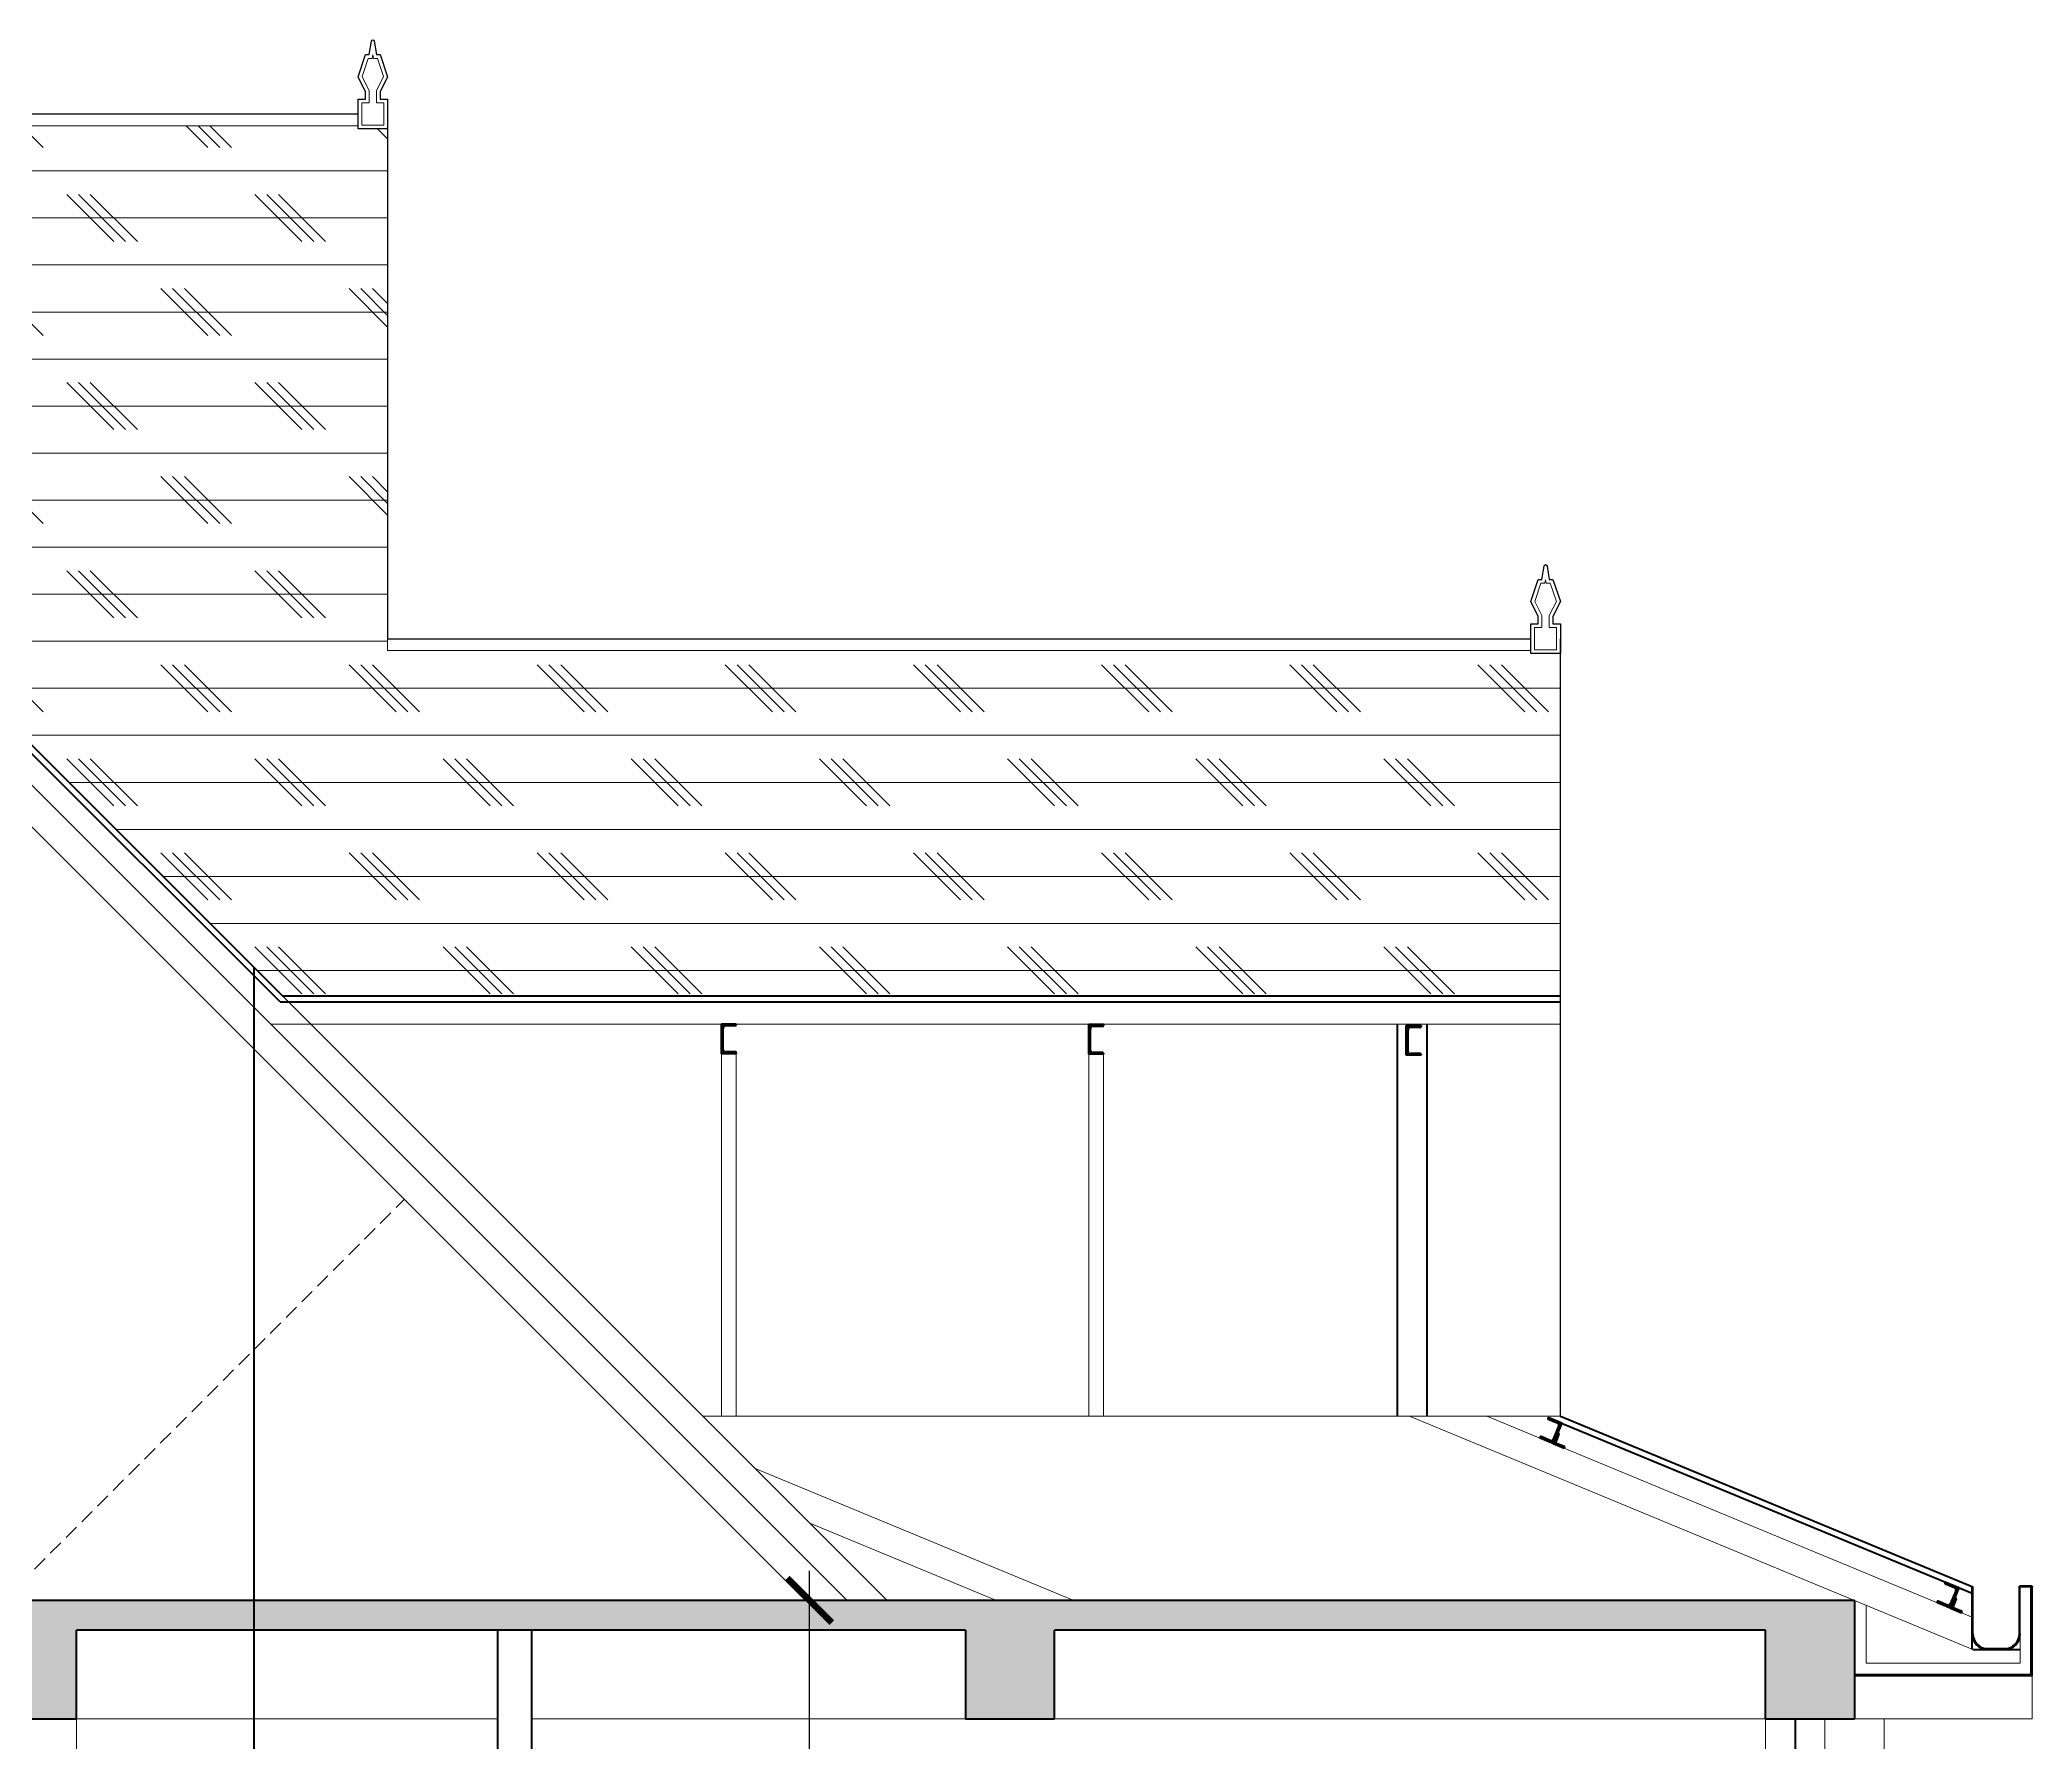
# Model space of a CAD drawing. Header units: millimetres. Extents: x -43527 to -16485, y 19062 to 36467.
# Drawn here: x -17853 to -17181, y 20377 to 20952 of the extents above; entities that cross this region are included whole.
import ezdxf

# ---------------------------------------------------------------- set-up
doc = ezdxf.new("R2010")
doc.units = ezdxf.units.MM
doc.header["$LTSCALE"] = 10
doc.header["$PDMODE"] = 35
doc.linetypes.add('DASHED', pattern=[0.75, 0.5, -0.25])
for name, color, linetype, lineweight in [('elevation', 2, 'Continuous', 20), ('projection', 181, 'DASHED', 13), ('ROOF', 3, 'Continuous', 25), ('SEC.', 140, 'Continuous', 40), ('TEXT', 6, 'Continuous', 25), ('THI.', 5, 'Continuous', 60), ('THIN', 241, 'Continuous', 5), ('THIN-2', 54, 'Continuous', 9), ('WALL', 4, 'Continuous', 40)]:
    doc.layers.add(name, color=color, linetype=linetype, lineweight=lineweight)
doc.styles.get("Standard").update_dxf_attribs({"font": 'arial.ttf', "height": 18})
doc.dimstyles.new('ISO-25', dxfattribs={"dimtxt": 2.5, "dimasz": 15, "dimexe": 10, "dimexo": 30, "dimgap": 5, "dimtad": 1, "dimdsep": 46, "dimtxsty": 'Standard', "dimblk": 'ARCHTICK', "dimcen": 2.5, "dimdle": 10, "dimadec": 1, "dimazin": 0, "dimtfac": 1, "dimtmove": 0, "dimatfit": 3, "dimldrblk": 'OPEN90', "dimfxl": 1, "dimarcsym": 0})

# ---------------------------------------------------------------- blocks, each defined once
blk = doc.blocks.new('_ArchTick')
at = {"color": 0, "linetype": 'ByBlock', "const_width": 0.15}
blk.add_lwpolyline([(-0.5, -0.5), (0.5, 0.5)], dxfattribs=at)
blk = doc.blocks.new('*D244')
at = {"layer": 'Defpoints', "color": 0, "transparency": 16777216}
for p in [(-17619.32, 20424.88), (-17593.64, 20424.88), (-17657.86, 20169.88)]:
    blk.add_point(p, dxfattribs=at)
at = {"layer": 'TEXT', "color": 0, "lineweight": -2, "transparency": 16777216}
for p, q in [((-17593.64, 20159.88), (-17593.64, 20434.88)), ((-17589.32, 20424.88), (-17583.64, 20424.88)), ((-17627.86, 20169.88), (-17583.64, 20169.88))]:
    blk.add_line(p, q, dxfattribs=at)
at = {"layer": 'TEXT', "color": 0, "lineweight": -2, "transparency": 16777216, "xscale": 15, "yscale": 15, "zscale": 15}
for p, rotation in [((-17593.64, 20424.88), 90), ((-17593.64, 20169.88), 270)]:
    blk.add_blockref('_ArchTick', p, dxfattribs=dict(at, rotation=rotation))
at = {"layer": 'TEXT', "color": 0, "transparency": 16777216, "insert": (-17607.83, 20297.38), "char_height": 18, "attachment_point": 5, "rotation": 90}
blk.add_mtext('255', dxfattribs=at)
blk = doc.blocks.new('_Open90')
at = {"color": 0, "linetype": 'ByBlock', "lineweight": -2}
for p, q in [((-0.5, 0.5), (0, 0)), ((0, 0), (-1, 0)), ((0, 0), (-0.5, -0.5))]:
    blk.add_line(p, q, dxfattribs=at)

msp = doc.modelspace()

# ---------------------------------------------------------------- hatches: boundary and pattern name
at = {"layer": 'SEC.'}
h = msp.add_hatch(dxfattribs=at)
h.set_pattern_fill('AR-CONC', color=256, scale=0.1, style=0)
h.set_pattern_definition([(50, (197.594, 0), (18.218467, -1.5939086), [1.905, -20.955]), (355, (197.594, 0), (-3.524283, 19.105664), [1.524, -16.764]), (100.451, (199.112, -0.133), (14.69425, 17.511669), [1.619, -17.809]), (46.1842, (197.594, 5.08), (27.107904, -4.204233), [2.8575, -31.4325]), (96.6356, (199.853, 4.73), (23.740423, 24.742556), [2.4285, -26.7135]), (351.184, (197.594, 5.08), (23.74046, 24.742512), [2.286, -25.146]), (21, (200.134, 3.81), (15.161488, -10.226552), [1.905, -20.955]), (326, (200.134, 3.81), (6.180203, 18.418797), [1.524, -16.764]), (71.4514, (201.398, 2.958), (21.341649, 8.192286), [1.619, -17.809]), (37.5, (197.594, 0), (0.3088603, 8.4555039), [0, -16.5608, 0, -17.018, 0, -16.8275]), (7.5, (197.594, 0), (6.6819663, 10.0180575), [0, -9.7028, 0, -16.1798, 0, -6.4135]), (327.5, (191.93, 0), (13.5590595, -0.5728744), [0, -6.35, 0, -19.812, 0, -26.289]), (317.5, (189.39, 0), (14.812918, 2.542649), [0, -8.255, 0, -13.1572, 0, -18.669])])
h.paths.add_polyline_path([(-17511.038, 20414.883), (-17271.038, 20414.883), (-17271.038, 20384.883), (-17241.038, 20384.883), (-17241.038, 20424.883), (-17781.038, 20424.883), (-17781.038, 20414.883), (-17541.038, 20414.883), (-17541.038, 20384.883), (-17511.038, 20384.883)])
h.paths.add_polyline_path([(-17871.038, 20414.883), (-17871.038, 20384.883), (-17841.038, 20384.883), (-17841.038, 20414.883), (-17781.038, 20414.883), (-17781.038, 20424.883), (-18201.038, 20424.883), (-18201.038, 20384.883), (-18171.038, 20384.883), (-18171.038, 20414.883)])
at = {"layer": 'THIN'}
h = msp.add_hatch(dxfattribs=at)
h.set_pattern_fill('CORK', color=256, scale=5, style=0)
h.set_pattern_definition([(0, (197.594, 0), (0, 15.875), []), (135, (205.53, -7.938), (-31.750014, -31.750014), [22.45065, -22.45065]), (135, (209.5, -7.938), (-31.750014, -31.750014), [22.45065, -22.45065]), (135, (213.47, -7.938), (-31.750014, -31.750014), [22.45065, -22.45065])])
h.paths.add_polyline_path([(-18846.038, 20922.647), (-18846.038, 20906.647, -0.4142136), (-18845.538, 20906.147), (-18844.788, 20901.647), (-18843.538, 20901.647), (-18841.038, 20894.147), (-18843.538, 20889.147), (-18843.538, 20886.647), (-18841.038, 20886.647), (-18841.038, 20876.647), (-18675.038, 20710.647), (-18675.038, 20680.647), (-18705.038, 20680.647), (-18705.038, 20602.647), (-18705.038, 20579.147), (-18521.038, 20579.147), (-18521.038, 20584.147), (-18518.538, 20584.147), (-18518.538, 20586.647), (-18521.038, 20591.647), (-18518.538, 20599.147), (-18517.288, 20599.147), (-18516.538, 20603.647, -1), (-18515.538, 20603.647), (-18514.788, 20599.147), (-18513.538, 20599.147), (-18511.038, 20591.647), (-18513.538, 20586.647), (-18513.538, 20584.147), (-18511.038, 20584.147), (-18511.038, 20579.147), (-18327.038, 20579.147), (-18327.038, 20602.647), (-18327.038, 20680.647), (-18357.038, 20680.647), (-18357.038, 20710.647), (-18191.038, 20876.647), (-18191.038, 20886.647), (-18188.538, 20886.647), (-18188.538, 20889.147), (-18191.038, 20894.147), (-18188.538, 20901.647), (-18187.288, 20901.647), (-18186.538, 20906.147, -0.4142136), (-18186.038, 20906.647), (-18185.285, 20922.647)])
h.paths.add_polyline_path([(-18185.285, 20922.647), (-18186.038, 20906.647, -0.4142136), (-18185.538, 20906.147), (-18184.788, 20901.647), (-18183.538, 20901.647), (-18181.038, 20894.147), (-18183.538, 20889.147), (-18183.538, 20886.647), (-18181.038, 20886.647), (-18181.038, 20876.647), (-18015.038, 20710.647), (-18015.038, 20680.647), (-18045.038, 20680.647), (-18045.038, 20602.647), (-18045.038, 20579.147), (-18009.862, 20579.147), (-17865.805, 20723.203), (-17771.519, 20628.917), (-17340.269, 20628.917), (-17340.269, 20744.515), (-17350.269, 20744.515), (-17350.269, 20745.515), (-17736.038, 20745.515), (-17736.038, 20749.515), (-17736.038, 20921.647), (-17746.038, 20921.647), (-17746.038, 20922.647)])
h.paths.add_polyline_path([(-18511.038, 20579.147), (-18511.038, 20575.775), (-18423.906, 20517.015), (-18071.994, 20517.015), (-18009.862, 20579.147)])
at = {"layer": 'THIN-2'}
h = msp.add_hatch(dxfattribs=at)
h.set_pattern_fill('STEEL', color=256, scale=0.2, style=0)
h.set_pattern_definition([(45, (11800.10025, 10222.3601), (-0.449012806, 0.449012806), []), (45, (11800.10025, 10222.6776), (-0.449012806, 0.449012806), [])])
h.paths.add_polyline_path([(-17618.676, 20610.015, -0.4129074), (-17618.376, 20609.717), (-17618.375, 20609.417), (-17623.375, 20609.417), (-17623.375, 20619.417), (-17618.409, 20619.417), (-17618.407, 20619.117, -0.4168294), (-17618.709, 20618.815), (-17622.051, 20618.815, 0.4797847), (-17622.781, 20617.867), (-17622.781, 20610.752, 0.47248), (-17621.877, 20610.015)])
h = msp.add_hatch(dxfattribs=at)
h.set_pattern_fill('STEEL', color=256, scale=0.2, style=0)
h.set_pattern_definition([(45, (11924.026, 10222.2013), (-0.449012806, 0.449012806), []), (45, (11924.026, 10222.5188), (-0.449012806, 0.449012806), [])])
h.paths.add_polyline_path([(-17494.751, 20609.857, -0.4129074), (-17494.451, 20609.558), (-17494.449, 20609.258), (-17499.449, 20609.258), (-17499.449, 20619.258), (-17494.483, 20619.258), (-17494.481, 20618.958, -0.4168294), (-17494.783, 20618.657), (-17498.125, 20618.657, 0.4797847), (-17498.855, 20617.708), (-17498.855, 20610.593, 0.47248), (-17497.951, 20609.857)])
h = msp.add_hatch(dxfattribs=at)
h.set_pattern_fill('STEEL', color=256, scale=0.2, style=0)
h.set_pattern_definition([(45, (12031.21525, 10221.8449), (-0.449012806, 0.449012806), []), (45, (12031.21525, 10222.1624), (-0.449012806, 0.449012806), [])])
h.paths.add_polyline_path([(-17387.561, 20609.5, -0.4129074), (-17387.261, 20609.202), (-17387.26, 20608.902), (-17392.26, 20608.902), (-17392.26, 20618.902), (-17387.294, 20618.902), (-17387.292, 20618.602, -0.4168294), (-17387.594, 20618.3), (-17390.936, 20618.3, 0.4797847), (-17391.666, 20617.352), (-17391.666, 20610.237, 0.47248), (-17390.762, 20609.5)])
at = {"layer": 'WALL'}
h = msp.add_hatch(dxfattribs=at)
h.set_pattern_fill('STEEL', color=256, scale=0.15, angle=142.24438, style=0)
h.set_pattern_definition([(202.24438, (-35267.1081, 31679.64514), (0.180288167, -0.440806351), []), (202.24438, (-35267.2002, 31679.42555), (0.180288167, -0.440806351), [])])
h.paths.add_polyline_path([(-17339.758, 20484.716), (-17344.368, 20486.65), (-17344.484, 20486.373, 0.4142136), (-17344.324, 20485.98), (-17341.239, 20484.687, -0.4142136), (-17340.835, 20483.698), (-17342.688, 20479.281, -0.4142136), (-17343.676, 20478.877), (-17346.761, 20480.171, 0.4142136), (-17347.153, 20480.01), (-17347.269, 20479.734), (-17342.659, 20477.8)])
h = msp.add_hatch(dxfattribs=at)
h.set_pattern_fill('STEEL', color=256, scale=0.15, angle=8.238816, style=0)
h.set_pattern_definition([(23.2388155, (769.1682, 9604.5597), (-0.187911341, 0.437611004), []), (23.2388155, (769.25647, 9604.78084), (-0.187911341, 0.437611004), [])])
h.paths.add_polyline_path([(-17341.768, 20478.413), (-17340.73, 20481.013, 0.4241862), (-17340.906, 20481.407, -0.0084823), (-17340.897, 20481.403), (-17341.176, 20481.515), (-17342.659, 20477.8), (-17338.944, 20476.317), (-17338.832, 20476.595, 0.4142136), (-17339, 20476.985), (-17341.6, 20478.023, -0.4142136)])
h = msp.add_hatch(dxfattribs=at)
h.set_pattern_fill('STEEL', color=256, scale=0.15, angle=142.24438, style=0)
h.set_pattern_definition([(202.24438, (-35133.07843, 31624.0724), (0.180288167, -0.440806351), []), (202.24438, (-35133.17054, 31623.8528), (0.180288167, -0.440806351), [])])
h.paths.add_polyline_path([(-17205.728, 20429.143), (-17210.339, 20431.077), (-17210.455, 20430.8, 0.4142136), (-17210.294, 20430.408), (-17207.209, 20429.114, -0.4142136), (-17206.805, 20428.126), (-17208.658, 20423.708, -0.4142136), (-17209.646, 20423.304), (-17212.731, 20424.598, 0.4142136), (-17213.124, 20424.438), (-17213.24, 20424.161), (-17208.629, 20422.227)])
h = msp.add_hatch(dxfattribs=at)
h.set_pattern_fill('STEEL', color=256, scale=0.15, angle=8.238816, style=0)
h.set_pattern_definition([(23.2388155, (903.19787, 9548.98695), (-0.187911341, 0.437611004), []), (23.2388155, (903.28615, 9549.2081), (-0.187911341, 0.437611004), [])])
h.paths.add_polyline_path([(-17207.738, 20422.84), (-17206.7, 20425.441, 0.4241862), (-17206.877, 20425.834, -0.0084823), (-17206.867, 20425.831), (-17207.146, 20425.942), (-17208.629, 20422.227), (-17204.914, 20420.744), (-17204.803, 20421.023, 0.4142136), (-17204.97, 20421.412), (-17207.571, 20422.45, -0.4142136)])

# ---------------------------------------------------------------- linework, layer by layer
at = {"layer": 'elevation'}
for p, q in [((-17580.92, 20424.883), (-17865.805, 20709.768)), ((-17595.062, 20424.883), (-17865.805, 20695.626)), ((-17567.485, 20424.883), (-17771.519, 20628.917)), ((-17775.454, 20619.417), (-17340.269, 20619.417)), ((-17623.375, 20609.417), (-17623.375, 20487.092)), ((-17618.375, 20609.417), (-17618.375, 20487.092)), ((-17499.449, 20609.258), (-17499.449, 20487.092)), ((-17494.449, 20609.258), (-17494.449, 20487.092)), ((-17340.269, 20487.092), (-17629.804, 20487.092)), ((-17391.225, 20487.092), (-17201.038, 20408.314)), ((-17365.093, 20487.092), (-17201.038, 20419.138)), ((-17612.063, 20469.461), (-17504.442, 20424.883)), ((-17593.586, 20450.984), (-17530.573, 20424.883)), ((-17185.038, 20403.721), (-17185.038, 20429.421)), ((-17237.038, 20423.226), (-17237.038, 20403.721)), ((-17185.038, 20403.721), (-17237.038, 20403.721)), ((-17181.038, 20399.421), (-17181.038, 20384.883)), ((-17841.038, 20169.883), (-17841.038, 20384.883)), ((-17699.024, 20384.883), (-17841.038, 20384.883)), ((-17541.038, 20384.883), (-17687.524, 20384.883)), ((-17271.038, 20384.883), (-17511.038, 20384.883)), ((-17271.038, 20384.883), (-17271.038, 20244.883)), ((-17251.038, 20384.883), (-17251.038, 20244.883)), ((-17241.038, 20384.883), (-17181.038, 20384.883)), ((-17231.038, 20319.043), (-17231.038, 20384.883))]:
    msp.add_line(p, q, dxfattribs=at)
for points in [[(-17741.229, 20945.397), (-17741.038, 20946.544), (-17740.847, 20945.397), (-17739.439, 20945.397), (-17737.387, 20939.243), (-17739.788, 20934.442), (-17739.788, 20930.397), (-17737.288, 20930.397), (-17737.288, 20922.897), (-17744.788, 20922.897), (-17744.788, 20930.397), (-17742.288, 20930.397), (-17742.288, 20934.442), (-17744.688, 20939.243), (-17742.637, 20945.397)], [(-17345.46, 20768.265), (-17345.269, 20769.412), (-17345.078, 20768.265), (-17343.67, 20768.265), (-17341.618, 20762.111), (-17344.019, 20757.31), (-17344.019, 20753.265), (-17341.519, 20753.265), (-17341.519, 20745.765), (-17349.019, 20745.765), (-17349.019, 20753.265), (-17346.519, 20753.265), (-17346.519, 20757.31), (-17348.919, 20762.111), (-17346.868, 20768.265)]]:
    msp.add_lwpolyline(points, close=True, dxfattribs=at)
at = {"layer": 'projection'}
msp.add_line((-17865.805, 20424.883), (-17730.434, 20560.255), dxfattribs=at)
at = {"layer": 'ROOF'}
for p, q in [((-19286.038, 20926.647), (-17746.038, 20926.647)), ((-17736.038, 20926.647), (-17736.038, 20749.515)), ((-17736.038, 20749.515), (-17350.269, 20749.515)), ((-17340.269, 20487.092), (-17340.269, 20749.515))]:
    msp.add_line(p, q, dxfattribs=at)
for points in [[(-17746.038, 20931.647), (-17743.538, 20931.647), (-17743.538, 20934.147), (-17746.038, 20939.147), (-17743.538, 20946.647), (-17742.288, 20946.647), (-17741.538, 20951.147, -1), (-17740.538, 20951.147), (-17739.788, 20946.647), (-17738.538, 20946.647), (-17736.038, 20939.147), (-17738.538, 20934.147), (-17738.538, 20931.647), (-17736.038, 20931.647), (-17736.038, 20921.647), (-17746.038, 20921.647), (-17746.038, 20931.647)], [(-17350.269, 20754.515), (-17347.769, 20754.515), (-17347.769, 20757.015), (-17350.269, 20762.015), (-17347.769, 20769.515), (-17346.519, 20769.515), (-17345.769, 20774.015, -1), (-17344.769, 20774.015), (-17344.019, 20769.515), (-17342.769, 20769.515), (-17340.269, 20762.015), (-17342.769, 20757.015), (-17342.769, 20754.515), (-17340.269, 20754.515), (-17340.269, 20744.515), (-17350.269, 20744.515), (-17350.269, 20754.515)]]:
    msp.add_lwpolyline(points, format="xyb", dxfattribs=at)
at = {"layer": 'SEC.'}
for p, q in [((-17865.805, 20723.203), (-17771.519, 20628.917)), ((-17772.347, 20626.917), (-17865.805, 20720.375)), ((-17771.519, 20628.917), (-17340.269, 20628.917)), ((-17772.347, 20626.917), (-17340.269, 20626.917)), ((-17395.269, 20487.092), (-17395.269, 20619.417)), ((-17385.269, 20487.092), (-17385.269, 20619.417)), ((-17340.666, 20485.092), (-17201.338, 20427.381)), ((-17340.269, 20487.092), (-17201.038, 20429.421)), ((-17201.338, 20408.314), (-17201.338, 20429.421)), ((-17201.038, 20413.614), (-17201.038, 20429.421)), ((-17185.338, 20413.614), (-17185.338, 20429.721)), ((-17181.038, 20429.721), (-17185.338, 20429.721)), ((-17181.038, 20429.421), (-17185.038, 20429.421)), ((-17181.338, 20399.721), (-17181.338, 20429.421)), ((-17181.038, 20429.721), (-17181.038, 20429.421)), ((-17181.038, 20399.421), (-17181.038, 20429.421)), ((-17241.038, 20424.883), (-18201.038, 20424.883)), ((-17241.038, 20424.883), (-17241.038, 20384.883)), ((-17841.038, 20384.883), (-17841.038, 20414.883)), ((-17541.038, 20414.883), (-17841.038, 20414.883)), ((-17541.038, 20414.883), (-17541.038, 20384.883)), ((-17271.038, 20414.883), (-17511.038, 20414.883)), ((-17511.038, 20384.883), (-17511.038, 20414.883)), ((-17271.038, 20384.883), (-17271.038, 20414.883)), ((-17201.038, 20408.314), (-17185.038, 20408.314)), ((-17196.038, 20408.614), (-17190.338, 20408.614)), ((-17181.338, 20399.721), (-17241.038, 20399.721)), ((-17181.038, 20399.421), (-17241.038, 20399.421)), ((-17871.038, 20384.883), (-17841.038, 20384.883)), ((-17541.038, 20384.883), (-17511.038, 20384.883)), ((-17271.038, 20384.883), (-17251.038, 20384.883)), ((-17271.038, 20384.883), (-17241.038, 20384.883))]:
    msp.add_line(p, q, dxfattribs=at)
for centre, radius, start, end in [((-17196.038, 20413.614), 5.3, 180, 270), ((-17196.038, 20413.614), 5, 180, 270), ((-17190.338, 20413.614), 5.3, 270, 0), ((-17190.338, 20413.614), 5, 270, 0)]:
    msp.add_arc(centre, radius, start, end, dxfattribs=at)
at = {"layer": 'THI.'}
msp.add_line((-17261.038, 20384.883), (-17261.038, 20244.883), dxfattribs=at)
at = {"layer": 'THIN-2'}
for p, q in [((-19286.038, 20922.647), (-17746.038, 20922.647)), ((-17736.038, 20749.515), (-17736.038, 20745.515)), ((-17736.038, 20745.515), (-17350.269, 20745.515))]:
    msp.add_line(p, q, dxfattribs=at)
at = {"layer": 'WALL'}
for p, q in [((-17781.038, 19524.883), (-17781.038, 20638.436)), ((-17623.375, 20609.417), (-17623.375, 20619.417)), ((-17618.409, 20619.417), (-17623.375, 20619.417)), ((-17622.781, 20610.752), (-17622.781, 20617.867)), ((-17618.706, 20618.815), (-17622.051, 20618.815)), ((-17618.409, 20619.417), (-17618.407, 20619.117)), ((-17494.483, 20619.258), (-17499.449, 20619.258)), ((-17499.449, 20609.258), (-17499.449, 20619.258)), ((-17498.855, 20610.593), (-17498.855, 20617.708)), ((-17494.78, 20618.657), (-17498.125, 20618.657)), ((-17494.483, 20619.258), (-17494.481, 20618.958)), ((-17392.26, 20608.902), (-17392.26, 20618.902)), ((-17387.294, 20618.902), (-17392.26, 20618.902)), ((-17391.666, 20610.237), (-17391.666, 20617.352)), ((-17387.591, 20618.3), (-17390.936, 20618.3)), ((-17387.294, 20618.902), (-17387.292, 20618.602)), ((-17618.375, 20609.417), (-17623.375, 20609.417)), ((-17618.676, 20610.015), (-17621.877, 20610.015)), ((-17618.376, 20609.717), (-17618.375, 20609.417)), ((-17494.449, 20609.258), (-17499.449, 20609.258)), ((-17494.751, 20609.857), (-17497.951, 20609.857)), ((-17494.451, 20609.558), (-17494.449, 20609.258)), ((-17387.26, 20608.902), (-17392.26, 20608.902)), ((-17387.561, 20609.5), (-17390.762, 20609.5)), ((-17387.261, 20609.202), (-17387.26, 20608.902)), ((-17344.368, 20486.65), (-17344.484, 20486.373)), ((-17339.758, 20484.716), (-17344.368, 20486.65)), ((-17341.239, 20484.687), (-17344.324, 20485.98)), ((-17340.835, 20483.698), (-17342.688, 20479.281)), ((-17339.758, 20484.716), (-17342.659, 20477.8)), ((-17341.176, 20481.515), (-17342.659, 20477.8)), ((-17340.73, 20481.013), (-17341.768, 20478.413)), ((-17341.176, 20481.515), (-17340.897, 20481.403)), ((-17342.659, 20477.8), (-17347.269, 20479.734)), ((-17343.676, 20478.877), (-17346.761, 20480.171)), ((-17342.659, 20477.8), (-17338.944, 20476.317)), ((-17341.6, 20478.023), (-17339, 20476.985)), ((-17338.832, 20476.595), (-17338.944, 20476.317)), ((-17210.339, 20431.077), (-17210.455, 20430.8)), ((-17205.728, 20429.143), (-17210.339, 20431.077)), ((-17207.209, 20429.114), (-17210.294, 20430.408)), ((-17206.805, 20428.126), (-17208.658, 20423.708)), ((-17205.728, 20429.143), (-17208.629, 20422.227)), ((-17208.629, 20422.227), (-17213.24, 20424.161)), ((-17209.646, 20423.304), (-17212.731, 20424.598)), ((-17207.146, 20425.942), (-17208.629, 20422.227)), ((-17208.629, 20422.227), (-17204.914, 20420.744)), ((-17206.7, 20425.441), (-17207.738, 20422.84)), ((-17207.571, 20422.45), (-17204.97, 20421.412)), ((-17207.146, 20425.942), (-17206.867, 20425.831)), ((-17204.803, 20421.023), (-17204.914, 20420.744)), ((-17699.024, 20414.883), (-17699.024, 20169.883)), ((-17687.524, 20414.883), (-17687.524, 20169.883))]:
    msp.add_line(p, q, dxfattribs=at)
for centre, radius, start, end in [((-17622.036, 20618.048), 0.767, 91.139569, 193.663474), ((-17618.707, 20619.115), 0.3, 270.25562, 0.25562), ((-17498.11, 20617.89), 0.767, 91.139569, 193.663474), ((-17494.781, 20618.957), 0.3, 270.25562, 0.25562), ((-17390.921, 20617.533), 0.767, 91.139569, 193.663474), ((-17387.592, 20618.6), 0.3, 270.25562, 0.25562), ((-17622.026, 20610.756), 0.755, 180.25562, 281.414807), ((-17618.676, 20609.715), 0.3, 0.25562, 90.25562), ((-17498.1, 20610.597), 0.755, 180.25562, 281.414807), ((-17494.751, 20609.557), 0.3, 0.25562, 90.25562), ((-17390.911, 20610.24), 0.755, 180.25562, 281.414807), ((-17387.561, 20609.2), 0.3, 0.25562, 90.25562), ((-17344.208, 20486.257), 0.3, 157.24438, 247.24438), ((-17341.531, 20483.99), 0.755, 337.24438, 67.24438), ((-17341.008, 20481.125), 0.3, 338.238816, 68.238816), ((-17346.877, 20479.894), 0.3, 67.24438, 157.24438), ((-17343.384, 20479.573), 0.755, 247.24438, 337.24438), ((-17341.489, 20478.302), 0.3, 158.238816, 248.238816), ((-17339.111, 20476.706), 0.3, 338.238816, 68.238816), ((-17210.178, 20430.684), 0.3, 157.24438, 247.24438), ((-17207.501, 20428.418), 0.755, 337.24438, 67.24438), ((-17212.847, 20424.321), 0.3, 67.24438, 157.24438), ((-17209.354, 20424), 0.755, 247.24438, 337.24438), ((-17207.459, 20422.729), 0.3, 158.238816, 248.238816), ((-17206.978, 20425.552), 0.3, 338.238816, 68.238816), ((-17205.081, 20421.134), 0.3, 338.238816, 68.238816)]:
    msp.add_arc(centre, radius, start, end, dxfattribs=at)

# ---------------------------------------------------------------- dimensions: what is measured, and where the dimension line sits
at = {"layer": 'TEXT'}
dim = msp.add_linear_dim(base=(-17593.64, 20424.883), p1=(-17657.864, 20169.883), p2=(-17619.316, 20424.883), angle=90, dimstyle='ISO-25', override={"dimtmove": 1}, dxfattribs=at)
dim.commit()
dim.dimension.update_dxf_attribs({"geometry": '*D244', "text_midpoint": (-17607.83, 20297.383)})

doc.saveas('drawing.dxf')
